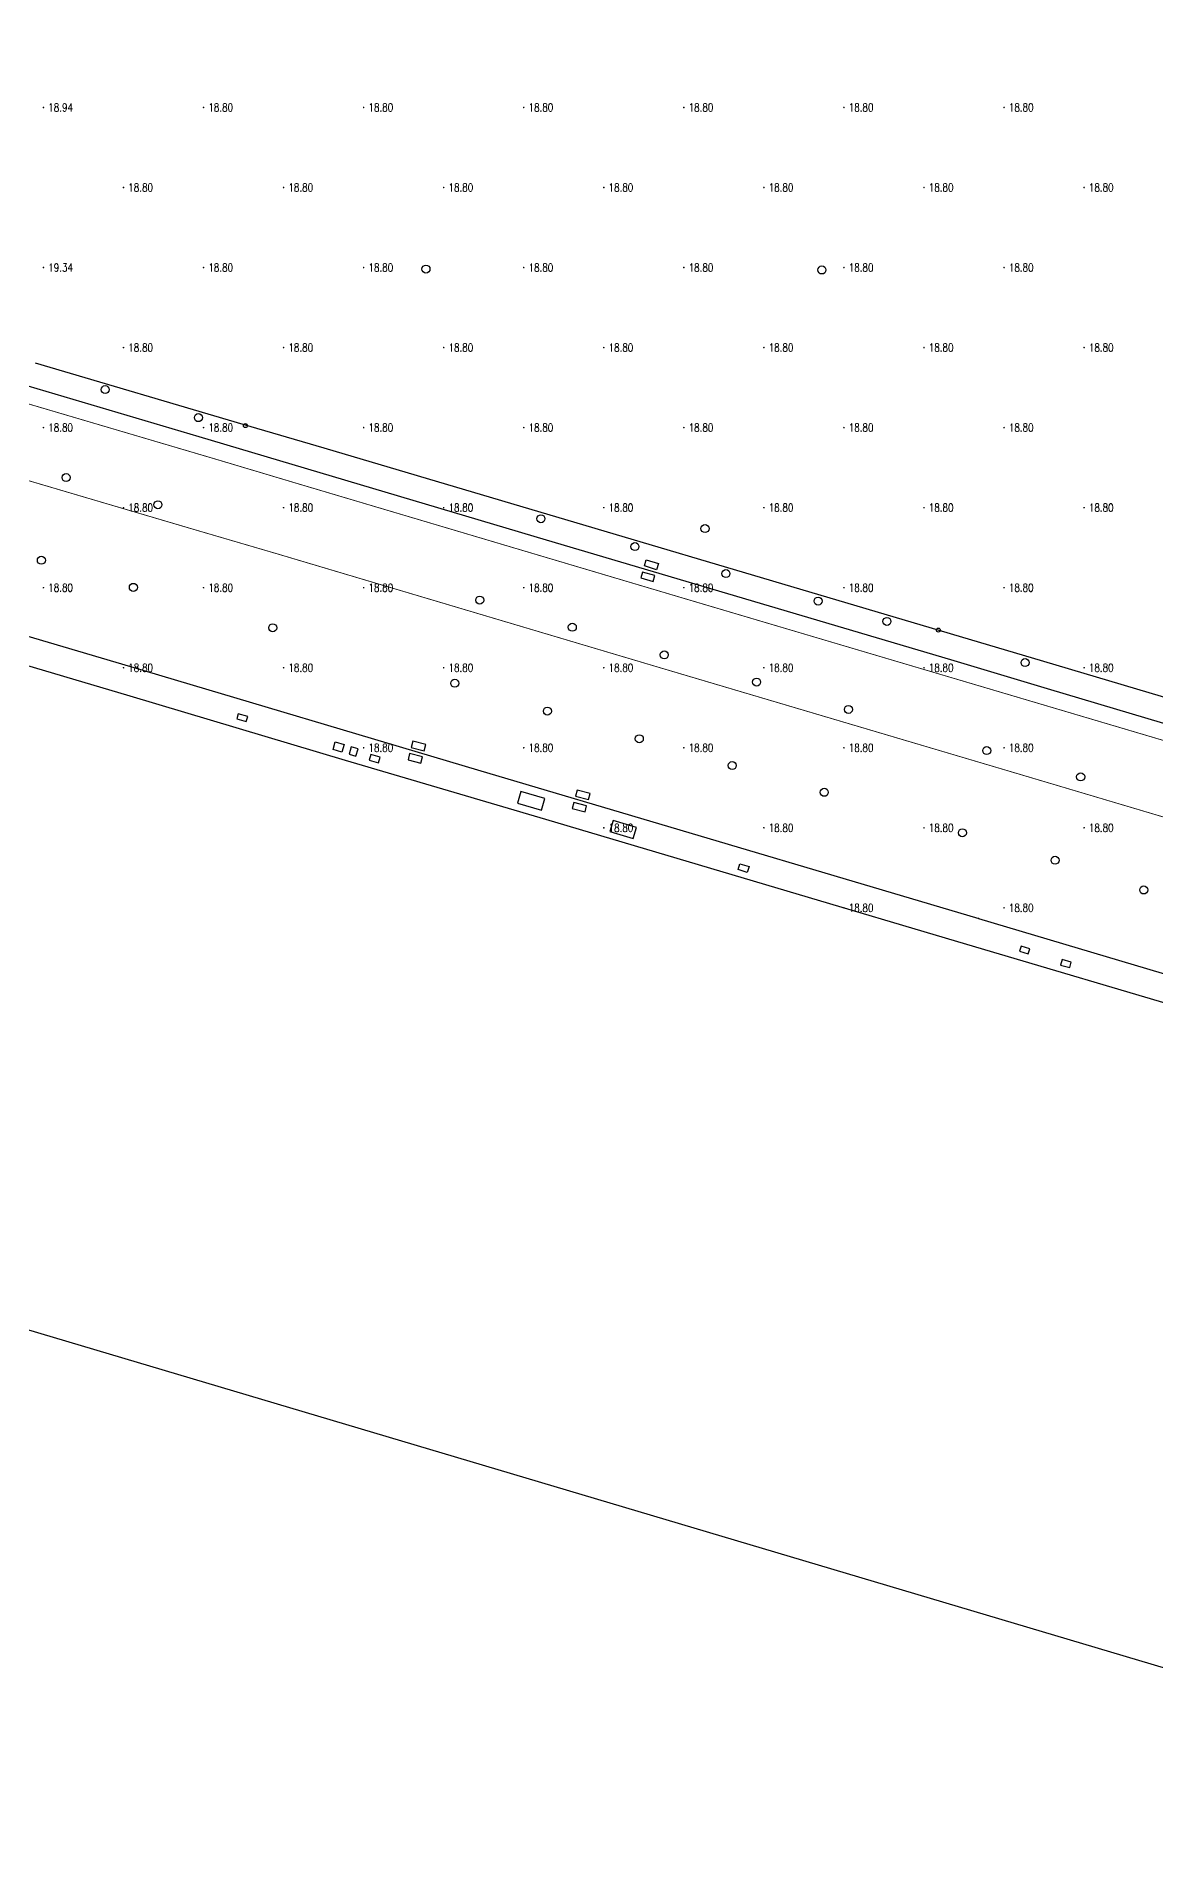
# Model space of a CAD drawing. Extents: x 404846 to 408477, y 3390929 to 3392894.
# Drawn here: x 405810.5 to 405950.3, y 3391535.6 to 3391763.3 of the extents above; entities that cross this region are included whole.
import ezdxf
from ezdxf.enums import TextEntityAlignment as Align

# ---------------------------------------------------------------- set-up
doc = ezdxf.new("R2010")
doc.units = 0
doc.header["$LTSCALE"] = 0.5
doc.layers.get('0').update_dxf_attribs({"linetype": 'CONTINUOUS'})
for name, color, linetype in [('3221', 6, 'CONTINUOUS'), ('DLSS', 4, 'CONTINUOUS'), ('FZTZ', 7, 'CONTINUOUS'), ('GCD', 1, 'CONTINUOUS'), ('GXYZ', 2, 'CONTINUOUS'), ('JMD', 6, 'CONTINUOUS'), ('作业范围', 7, 'CONTINUOUS')]:
    doc.layers.add(name, color=color, linetype=linetype)
doc.styles.add('HZ', font='rs.shx', dxfattribs={"width": 0.8, "bigfont": 'hztxt.shx'})
doc.linetypes.add('444', pattern='A,4.5,[145,AAA.SHX,S=1,R=0,X=0,Y=1],4.5,-0.5,[146,AAA.SHX,S=1,R=0,X=0,Y=0],-0.5', length=10)

# ---------------------------------------------------------------- blocks, each defined once
blk = doc.blocks.new('GC200')
at = {"linetype": 'Continuous', "const_width": 0.2, "flags": 128}
blk.add_lwpolyline([(-0.1, 0, 1), (0.1, 0, 1)], format="xyb", close=True, dxfattribs=at)
blk = doc.blocks.new('gc170')
at = {"linetype": 'Continuous'}
blk.add_circle((0, 0), 0.5, dxfattribs=at)
blk = doc.blocks.new('gc188')
blk.add_circle((0, 0), 1)

msp = doc.modelspace()

# ---------------------------------------------------------------- linework, layer by layer
at = {"layer": '3221', "color": 6}
for points in [[(405808.271, 3391719.92, 19.638), (405830.758, 3391713.274, 19.26), (405874.14, 3391700.367, 19.474), (405924.657, 3391685.396, 19.144), (405936.752, 3391681.798, 19.114), (405972.082, 3391671.265, 19.695), (405994.146, 3391664.784, 19.216), (406010.252, 3391660.021, 18.977), (406061.062, 3391644.905, 19.137), (406101.252, 3391633.013, 19.101)], [(405799.769, 3391691.15, 19.638), (405822.229, 3391684.512, 19.26), (405865.595, 3391671.61, 19.474), (405916.122, 3391656.635, 19.144), (405928.2, 3391653.043, 19.114), (405928.181, 3391653.049, 19.114), (405963.569, 3391642.499, 19.695), (405985.618, 3391635.987, 19.216), (406001.709, 3391631.191, 18.977), (406052.507, 3391616.15, 19.137), (406092.74, 3391604.246, 19.101), (406092.747, 3391604.244, 19.101), (406123.114, 3391595.266, 19.424), (406154.17, 3391585.997, 19.424), (406187.854, 3391576.04, 19.394)]]:
    msp.add_polyline3d(points, dxfattribs=at)
at = {"layer": 'DLSS', "linetype": 'Continuous', "const_width": 0.1, "flags": 128}
for points, elevation in [([(405809.159, 3391717.437), (405833.012, 3391710.397), (405842.857, 3391707.455), (405891.672, 3391692.952), (405935.048, 3391680.099), (405979.702, 3391666.866), (406011.617, 3391657.429)], 19.316), ([(405806.556, 3391708.619), (405830.394, 3391701.583), (405840.319, 3391698.678)], 19.344), ([(405840.319, 3391698.678), (405889.067, 3391684.176), (405932.447, 3391671.321)], 19.212), ([(405932.447, 3391671.321), (405977.088, 3391658.049), (406009.01, 3391648.611), (406055.584, 3391634.8), (406098.087, 3391622.21), (406148.1, 3391607.353), (406197.598, 3391592.671)], 19.238)]:
    msp.add_lwpolyline(points, dxfattribs=dict(at, elevation=elevation))
at = {"layer": 'DLSS', "linetype": 'Continuous', "flags": 128}
for points, elevation in [([(405796.109, 3391688.571), (405822.136, 3391680.88), (405849.063, 3391672.84)], 19.741), ([(405849.063, 3391672.84), (405874.08, 3391665.466), (405904.233, 3391656.498), (405926.662, 3391649.838)], 19.534), ([(405926.662, 3391649.838), (405985.195, 3391632.505), (406001.247, 3391627.849), (406010.861, 3391624.952)], 19.45)]:
    msp.add_lwpolyline(points, dxfattribs=dict(at, elevation=elevation))
at = {"layer": 'FZTZ', "linetype": 'Continuous', "flags": 128}
for points, elevation in [([(405885.987, 3391695.604), (405887.525, 3391695.167), (405887.733, 3391695.898), (405886.194, 3391696.335), (405885.987, 3391695.604)], 19.452), ([(405886.669, 3391697.874), (405888.193, 3391697.395), (405887.951, 3391696.623), (405886.427, 3391697.102), (405886.669, 3391697.874)], 19.424), ([(405836.871, 3391678.302), (405835.7, 3391678.622), (405835.525, 3391677.98), (405836.696, 3391677.661), (405836.871, 3391678.302)], 19.575), ([(405848.622, 3391673.834), (405847.533, 3391674.152), (405847.816, 3391675.123), (405848.905, 3391674.805), (405848.622, 3391673.834)], 18.982), ([(405849.535, 3391673.568), (405850.391, 3391673.318), (405850.664, 3391674.256), (405849.808, 3391674.506), (405849.535, 3391673.568)], 18.982), ([(405852.042, 3391672.837), (405853.202, 3391672.498), (405853.404, 3391673.192), (405852.244, 3391673.53), (405852.042, 3391672.837)], 19.071), ([(405856.898, 3391672.889), (405858.516, 3391672.464), (405858.717, 3391673.228), (405857.1, 3391673.654), (405856.898, 3391672.889)], 19.406), ([(405857.293, 3391674.427), (405858.91, 3391674.002), (405859.112, 3391674.766), (405857.494, 3391675.192), (405857.293, 3391674.427)], 19.406), ([(405870.59, 3391667.464), (405873.574, 3391666.587), (405873.996, 3391668.023), (405871.012, 3391668.9), (405870.59, 3391667.464)], 19.487), ([(405877.834, 3391668.331), (405879.452, 3391667.905), (405879.653, 3391668.67), (405878.035, 3391669.095), (405877.834, 3391668.331)], 19.253), ([(405877.394, 3391666.789), (405879.012, 3391666.363), (405879.213, 3391667.128), (405877.596, 3391667.553), (405877.394, 3391666.789)], 19.253), ([(405882.109, 3391663.932), (405885.032, 3391663.06), (405885.433, 3391664.403), (405882.51, 3391665.274), (405882.109, 3391663.932)], 19.63), ([(405898.357, 3391659.882), (405899.505, 3391659.532), (405899.285, 3391658.809), (405898.137, 3391659.159), (405898.357, 3391659.882)], 19.789), ([(405933.288, 3391648.969), (405934.39, 3391648.633), (405934.578, 3391649.253), (405933.477, 3391649.588), (405933.288, 3391648.969)], 19.531), ([(405939.743, 3391647.601), (405938.6, 3391647.908), (405938.419, 3391647.235), (405939.563, 3391646.928), (405939.743, 3391647.601)], 19.6)]:
    msp.add_lwpolyline(points, close=True, dxfattribs=dict(at, elevation=elevation))
at = {"layer": 'JMD', "linetype": '444', "elevation": 21.345, "flags": 128}
msp.add_lwpolyline([(406173.196, 3391614.843), (406164.071, 3391617.546), (406149.967, 3391621.755), (406123.884, 3391629.522), (406099.832, 3391636.534), (406055.665, 3391649.763), (406013.646, 3391662.249), (405998.4, 3391666.733), (405974.247, 3391673.873), (405936.312, 3391685.139), (405846.427, 3391711.79), (405836.304, 3391714.753), (405810.371, 3391722.429)], dxfattribs=at)
at = {"layer": '作业范围'}
msp.add_lwpolyline([(408477.137, 3391790.398), (408067.337, 3390929.379), (404846.358, 3391888.38), (405152.269, 3392894.287)], close=True, dxfattribs=at)

# ---------------------------------------------------------------- block references
at = {"layer": 'GCD', "linetype": 'Continuous'}
ref = msp.add_blockref('GC200', (405811.358, 3391754.379, 18.944), dxfattribs=dict(at, xscale=0.5, yscale=0.5, zscale=0.5))
ref.add_attrib('height', '18.94', dxfattribs={"linetype": 'Continuous', "height": 1, "style": 'HZ', "width": 0.8}).set_placement((405811.958, 3391754.379, 18.944), align=Align.MIDDLE_LEFT)
ref = msp.add_blockref('GC200', (405831.358, 3391754.379, 18.8), dxfattribs=dict(at, xscale=0.5, yscale=0.5, zscale=0.5))
ref.add_attrib('height', '18.80', dxfattribs={"linetype": 'Continuous', "height": 1, "style": 'HZ', "width": 0.8}).set_placement((405831.958, 3391754.379, 18.8), align=Align.MIDDLE_LEFT)
ref = msp.add_blockref('GC200', (405851.358, 3391754.379, 18.8), dxfattribs=dict(at, xscale=0.5, yscale=0.5, zscale=0.5))
ref.add_attrib('height', '18.80', dxfattribs={"linetype": 'Continuous', "height": 1, "style": 'HZ', "width": 0.8}).set_placement((405851.958, 3391754.379, 18.8), align=Align.MIDDLE_LEFT)
ref = msp.add_blockref('GC200', (405871.358, 3391754.379, 18.8), dxfattribs=dict(at, xscale=0.5, yscale=0.5, zscale=0.5))
ref.add_attrib('height', '18.80', dxfattribs={"linetype": 'Continuous', "height": 1, "style": 'HZ', "width": 0.8}).set_placement((405871.958, 3391754.379, 18.8), align=Align.MIDDLE_LEFT)
ref = msp.add_blockref('GC200', (405891.358, 3391754.379, 18.8), dxfattribs=dict(at, xscale=0.5, yscale=0.5, zscale=0.5))
ref.add_attrib('height', '18.80', dxfattribs={"linetype": 'Continuous', "height": 1, "style": 'HZ', "width": 0.8}).set_placement((405891.958, 3391754.379, 18.8), align=Align.MIDDLE_LEFT)
ref = msp.add_blockref('GC200', (405911.358, 3391754.379, 18.8), dxfattribs=dict(at, xscale=0.5, yscale=0.5, zscale=0.5))
ref.add_attrib('height', '18.80', dxfattribs={"linetype": 'Continuous', "height": 1, "style": 'HZ', "width": 0.8}).set_placement((405911.958, 3391754.379, 18.8), align=Align.MIDDLE_LEFT)
ref = msp.add_blockref('GC200', (405931.358, 3391754.379, 18.8), dxfattribs=dict(at, xscale=0.5, yscale=0.5, zscale=0.5))
ref.add_attrib('height', '18.80', dxfattribs={"linetype": 'Continuous', "height": 1, "style": 'HZ', "width": 0.8}).set_placement((405931.958, 3391754.379, 18.8), align=Align.MIDDLE_LEFT)
ref = msp.add_blockref('GC200', (405821.358, 3391744.379, 18.8), dxfattribs=dict(at, xscale=0.5, yscale=0.5, zscale=0.5))
ref.add_attrib('height', '18.80', dxfattribs={"linetype": 'Continuous', "height": 1, "style": 'HZ', "width": 0.8}).set_placement((405821.958, 3391744.379, 18.8), align=Align.MIDDLE_LEFT)
ref = msp.add_blockref('GC200', (405841.358, 3391744.379, 18.8), dxfattribs=dict(at, xscale=0.5, yscale=0.5, zscale=0.5))
ref.add_attrib('height', '18.80', dxfattribs={"linetype": 'Continuous', "height": 1, "style": 'HZ', "width": 0.8}).set_placement((405841.958, 3391744.379, 18.8), align=Align.MIDDLE_LEFT)
ref = msp.add_blockref('GC200', (405861.358, 3391744.379, 18.8), dxfattribs=dict(at, xscale=0.5, yscale=0.5, zscale=0.5))
ref.add_attrib('height', '18.80', dxfattribs={"linetype": 'Continuous', "height": 1, "style": 'HZ', "width": 0.8}).set_placement((405861.958, 3391744.379, 18.8), align=Align.MIDDLE_LEFT)
ref = msp.add_blockref('GC200', (405881.358, 3391744.379, 18.8), dxfattribs=dict(at, xscale=0.5, yscale=0.5, zscale=0.5))
ref.add_attrib('height', '18.80', dxfattribs={"linetype": 'Continuous', "height": 1, "style": 'HZ', "width": 0.8}).set_placement((405881.958, 3391744.379, 18.8), align=Align.MIDDLE_LEFT)
ref = msp.add_blockref('GC200', (405901.358, 3391744.379, 18.8), dxfattribs=dict(at, xscale=0.5, yscale=0.5, zscale=0.5))
ref.add_attrib('height', '18.80', dxfattribs={"linetype": 'Continuous', "height": 1, "style": 'HZ', "width": 0.8}).set_placement((405901.958, 3391744.379, 18.8), align=Align.MIDDLE_LEFT)
ref = msp.add_blockref('GC200', (405921.358, 3391744.379, 18.8), dxfattribs=dict(at, xscale=0.5, yscale=0.5, zscale=0.5))
ref.add_attrib('height', '18.80', dxfattribs={"linetype": 'Continuous', "height": 1, "style": 'HZ', "width": 0.8}).set_placement((405921.958, 3391744.379, 18.8), align=Align.MIDDLE_LEFT)
ref = msp.add_blockref('GC200', (405941.358, 3391744.379, 18.8), dxfattribs=dict(at, xscale=0.5, yscale=0.5, zscale=0.5))
ref.add_attrib('height', '18.80', dxfattribs={"linetype": 'Continuous', "height": 1, "style": 'HZ', "width": 0.8}).set_placement((405941.958, 3391744.379, 18.8), align=Align.MIDDLE_LEFT)
ref = msp.add_blockref('GC200', (405811.358, 3391734.379, 19.336), dxfattribs=dict(at, xscale=0.5, yscale=0.5, zscale=0.5))
ref.add_attrib('height', '19.34', dxfattribs={"linetype": 'Continuous', "height": 1, "style": 'HZ', "width": 0.8}).set_placement((405811.958, 3391734.379, 19.336), align=Align.MIDDLE_LEFT)
ref = msp.add_blockref('GC200', (405831.358, 3391734.379, 18.8), dxfattribs=dict(at, xscale=0.5, yscale=0.5, zscale=0.5))
ref.add_attrib('height', '18.80', dxfattribs={"linetype": 'Continuous', "height": 1, "style": 'HZ', "width": 0.8}).set_placement((405831.958, 3391734.379, 18.8), align=Align.MIDDLE_LEFT)
ref = msp.add_blockref('GC200', (405851.358, 3391734.379, 18.8), dxfattribs=dict(at, xscale=0.5, yscale=0.5, zscale=0.5))
ref.add_attrib('height', '18.80', dxfattribs={"linetype": 'Continuous', "height": 1, "style": 'HZ', "width": 0.8}).set_placement((405851.958, 3391734.379, 18.8), align=Align.MIDDLE_LEFT)
ref = msp.add_blockref('GC200', (405871.358, 3391734.379, 18.8), dxfattribs=dict(at, xscale=0.5, yscale=0.5, zscale=0.5))
ref.add_attrib('height', '18.80', dxfattribs={"linetype": 'Continuous', "height": 1, "style": 'HZ', "width": 0.8}).set_placement((405871.958, 3391734.379, 18.8), align=Align.MIDDLE_LEFT)
ref = msp.add_blockref('GC200', (405891.358, 3391734.379, 18.8), dxfattribs=dict(at, xscale=0.5, yscale=0.5, zscale=0.5))
ref.add_attrib('height', '18.80', dxfattribs={"linetype": 'Continuous', "height": 1, "style": 'HZ', "width": 0.8}).set_placement((405891.958, 3391734.379, 18.8), align=Align.MIDDLE_LEFT)
ref = msp.add_blockref('GC200', (405911.358, 3391734.379, 18.8), dxfattribs=dict(at, xscale=0.5, yscale=0.5, zscale=0.5))
ref.add_attrib('height', '18.80', dxfattribs={"linetype": 'Continuous', "height": 1, "style": 'HZ', "width": 0.8}).set_placement((405911.958, 3391734.379, 18.8), align=Align.MIDDLE_LEFT)
ref = msp.add_blockref('GC200', (405931.358, 3391734.379, 18.8), dxfattribs=dict(at, xscale=0.5, yscale=0.5, zscale=0.5))
ref.add_attrib('height', '18.80', dxfattribs={"linetype": 'Continuous', "height": 1, "style": 'HZ', "width": 0.8}).set_placement((405931.958, 3391734.379, 18.8), align=Align.MIDDLE_LEFT)
ref = msp.add_blockref('GC200', (405821.358, 3391724.379, 18.8), dxfattribs=dict(at, xscale=0.5, yscale=0.5, zscale=0.5))
ref.add_attrib('height', '18.80', dxfattribs={"linetype": 'Continuous', "height": 1, "style": 'HZ', "width": 0.8}).set_placement((405821.958, 3391724.379, 18.8), align=Align.MIDDLE_LEFT)
ref = msp.add_blockref('GC200', (405841.358, 3391724.379, 18.8), dxfattribs=dict(at, xscale=0.5, yscale=0.5, zscale=0.5))
ref.add_attrib('height', '18.80', dxfattribs={"linetype": 'Continuous', "height": 1, "style": 'HZ', "width": 0.8}).set_placement((405841.958, 3391724.379, 18.8), align=Align.MIDDLE_LEFT)
ref = msp.add_blockref('GC200', (405861.358, 3391724.379, 18.8), dxfattribs=dict(at, xscale=0.5, yscale=0.5, zscale=0.5))
ref.add_attrib('height', '18.80', dxfattribs={"linetype": 'Continuous', "height": 1, "style": 'HZ', "width": 0.8}).set_placement((405861.958, 3391724.379, 18.8), align=Align.MIDDLE_LEFT)
ref = msp.add_blockref('GC200', (405881.358, 3391724.379, 18.8), dxfattribs=dict(at, xscale=0.5, yscale=0.5, zscale=0.5))
ref.add_attrib('height', '18.80', dxfattribs={"linetype": 'Continuous', "height": 1, "style": 'HZ', "width": 0.8}).set_placement((405881.958, 3391724.379, 18.8), align=Align.MIDDLE_LEFT)
ref = msp.add_blockref('GC200', (405901.358, 3391724.379, 18.8), dxfattribs=dict(at, xscale=0.5, yscale=0.5, zscale=0.5))
ref.add_attrib('height', '18.80', dxfattribs={"linetype": 'Continuous', "height": 1, "style": 'HZ', "width": 0.8}).set_placement((405901.958, 3391724.379, 18.8), align=Align.MIDDLE_LEFT)
ref = msp.add_blockref('GC200', (405921.358, 3391724.379, 18.8), dxfattribs=dict(at, xscale=0.5, yscale=0.5, zscale=0.5))
ref.add_attrib('height', '18.80', dxfattribs={"linetype": 'Continuous', "height": 1, "style": 'HZ', "width": 0.8}).set_placement((405921.958, 3391724.379, 18.8), align=Align.MIDDLE_LEFT)
ref = msp.add_blockref('GC200', (405941.358, 3391724.379, 18.8), dxfattribs=dict(at, xscale=0.5, yscale=0.5, zscale=0.5))
ref.add_attrib('height', '18.80', dxfattribs={"linetype": 'Continuous', "height": 1, "style": 'HZ', "width": 0.8}).set_placement((405941.958, 3391724.379, 18.8), align=Align.MIDDLE_LEFT)
ref = msp.add_blockref('GC200', (405811.358, 3391714.379, 18.8), dxfattribs=dict(at, xscale=0.5, yscale=0.5, zscale=0.5))
ref.add_attrib('height', '18.80', dxfattribs={"linetype": 'Continuous', "height": 1, "style": 'HZ', "width": 0.8}).set_placement((405811.958, 3391714.379, 18.8), align=Align.MIDDLE_LEFT)
ref = msp.add_blockref('GC200', (405831.358, 3391714.379, 18.8), dxfattribs=dict(at, xscale=0.5, yscale=0.5, zscale=0.5))
ref.add_attrib('height', '18.80', dxfattribs={"linetype": 'Continuous', "height": 1, "style": 'HZ', "width": 0.8}).set_placement((405831.958, 3391714.379, 18.8), align=Align.MIDDLE_LEFT)
ref = msp.add_blockref('GC200', (405851.358, 3391714.379, 18.8), dxfattribs=dict(at, xscale=0.5, yscale=0.5, zscale=0.5))
ref.add_attrib('height', '18.80', dxfattribs={"linetype": 'Continuous', "height": 1, "style": 'HZ', "width": 0.8}).set_placement((405851.958, 3391714.379, 18.8), align=Align.MIDDLE_LEFT)
ref = msp.add_blockref('GC200', (405871.358, 3391714.379, 18.8), dxfattribs=dict(at, xscale=0.5, yscale=0.5, zscale=0.5))
ref.add_attrib('height', '18.80', dxfattribs={"linetype": 'Continuous', "height": 1, "style": 'HZ', "width": 0.8}).set_placement((405871.958, 3391714.379, 18.8), align=Align.MIDDLE_LEFT)
ref = msp.add_blockref('GC200', (405891.358, 3391714.379, 18.8), dxfattribs=dict(at, xscale=0.5, yscale=0.5, zscale=0.5))
ref.add_attrib('height', '18.80', dxfattribs={"linetype": 'Continuous', "height": 1, "style": 'HZ', "width": 0.8}).set_placement((405891.958, 3391714.379, 18.8), align=Align.MIDDLE_LEFT)
ref = msp.add_blockref('GC200', (405911.358, 3391714.379, 18.8), dxfattribs=dict(at, xscale=0.5, yscale=0.5, zscale=0.5))
ref.add_attrib('height', '18.80', dxfattribs={"linetype": 'Continuous', "height": 1, "style": 'HZ', "width": 0.8}).set_placement((405911.958, 3391714.379, 18.8), align=Align.MIDDLE_LEFT)
ref = msp.add_blockref('GC200', (405931.358, 3391714.379, 18.8), dxfattribs=dict(at, xscale=0.5, yscale=0.5, zscale=0.5))
ref.add_attrib('height', '18.80', dxfattribs={"linetype": 'Continuous', "height": 1, "style": 'HZ', "width": 0.8}).set_placement((405931.958, 3391714.379, 18.8), align=Align.MIDDLE_LEFT)
ref = msp.add_blockref('GC200', (405821.358, 3391704.379, 18.8), dxfattribs=dict(at, xscale=0.5, yscale=0.5, zscale=0.5))
ref.add_attrib('height', '18.80', dxfattribs={"linetype": 'Continuous', "height": 1, "style": 'HZ', "width": 0.8}).set_placement((405821.958, 3391704.379, 18.8), align=Align.MIDDLE_LEFT)
ref = msp.add_blockref('GC200', (405841.358, 3391704.379, 18.8), dxfattribs=dict(at, xscale=0.5, yscale=0.5, zscale=0.5))
ref.add_attrib('height', '18.80', dxfattribs={"linetype": 'Continuous', "height": 1, "style": 'HZ', "width": 0.8}).set_placement((405841.958, 3391704.379, 18.8), align=Align.MIDDLE_LEFT)
ref = msp.add_blockref('GC200', (405861.358, 3391704.379, 18.8), dxfattribs=dict(at, xscale=0.5, yscale=0.5, zscale=0.5))
ref.add_attrib('height', '18.80', dxfattribs={"linetype": 'Continuous', "height": 1, "style": 'HZ', "width": 0.8}).set_placement((405861.958, 3391704.379, 18.8), align=Align.MIDDLE_LEFT)
ref = msp.add_blockref('GC200', (405881.358, 3391704.379, 18.8), dxfattribs=dict(at, xscale=0.5, yscale=0.5, zscale=0.5))
ref.add_attrib('height', '18.80', dxfattribs={"linetype": 'Continuous', "height": 1, "style": 'HZ', "width": 0.8}).set_placement((405881.958, 3391704.379, 18.8), align=Align.MIDDLE_LEFT)
ref = msp.add_blockref('GC200', (405901.358, 3391704.379, 18.8), dxfattribs=dict(at, xscale=0.5, yscale=0.5, zscale=0.5))
ref.add_attrib('height', '18.80', dxfattribs={"linetype": 'Continuous', "height": 1, "style": 'HZ', "width": 0.8}).set_placement((405901.958, 3391704.379, 18.8), align=Align.MIDDLE_LEFT)
ref = msp.add_blockref('GC200', (405921.358, 3391704.379, 18.8), dxfattribs=dict(at, xscale=0.5, yscale=0.5, zscale=0.5))
ref.add_attrib('height', '18.80', dxfattribs={"linetype": 'Continuous', "height": 1, "style": 'HZ', "width": 0.8}).set_placement((405921.958, 3391704.379, 18.8), align=Align.MIDDLE_LEFT)
ref = msp.add_blockref('GC200', (405941.358, 3391704.379, 18.8), dxfattribs=dict(at, xscale=0.5, yscale=0.5, zscale=0.5))
ref.add_attrib('height', '18.80', dxfattribs={"linetype": 'Continuous', "height": 1, "style": 'HZ', "width": 0.8}).set_placement((405941.958, 3391704.379, 18.8), align=Align.MIDDLE_LEFT)
ref = msp.add_blockref('GC200', (405811.358, 3391694.379, 18.8), dxfattribs=dict(at, xscale=0.5, yscale=0.5, zscale=0.5))
ref.add_attrib('height', '18.80', dxfattribs={"linetype": 'Continuous', "height": 1, "style": 'HZ', "width": 0.8}).set_placement((405811.958, 3391694.379, 18.8), align=Align.MIDDLE_LEFT)
ref = msp.add_blockref('GC200', (405831.358, 3391694.379, 18.8), dxfattribs=dict(at, xscale=0.5, yscale=0.5, zscale=0.5))
ref.add_attrib('height', '18.80', dxfattribs={"linetype": 'Continuous', "height": 1, "style": 'HZ', "width": 0.8}).set_placement((405831.958, 3391694.379, 18.8), align=Align.MIDDLE_LEFT)
ref = msp.add_blockref('GC200', (405851.358, 3391694.379, 18.8), dxfattribs=dict(at, xscale=0.5, yscale=0.5, zscale=0.5))
ref.add_attrib('height', '18.80', dxfattribs={"linetype": 'Continuous', "height": 1, "style": 'HZ', "width": 0.8}).set_placement((405851.958, 3391694.379, 18.8), align=Align.MIDDLE_LEFT)
ref = msp.add_blockref('GC200', (405871.358, 3391694.379, 18.8), dxfattribs=dict(at, xscale=0.5, yscale=0.5, zscale=0.5))
ref.add_attrib('height', '18.80', dxfattribs={"linetype": 'Continuous', "height": 1, "style": 'HZ', "width": 0.8}).set_placement((405871.958, 3391694.379, 18.8), align=Align.MIDDLE_LEFT)
ref = msp.add_blockref('GC200', (405891.358, 3391694.379, 18.8), dxfattribs=dict(at, xscale=0.5, yscale=0.5, zscale=0.5))
ref.add_attrib('height', '18.80', dxfattribs={"linetype": 'Continuous', "height": 1, "style": 'HZ', "width": 0.8}).set_placement((405891.958, 3391694.379, 18.8), align=Align.MIDDLE_LEFT)
ref = msp.add_blockref('GC200', (405911.358, 3391694.379, 18.8), dxfattribs=dict(at, xscale=0.5, yscale=0.5, zscale=0.5))
ref.add_attrib('height', '18.80', dxfattribs={"linetype": 'Continuous', "height": 1, "style": 'HZ', "width": 0.8}).set_placement((405911.958, 3391694.379, 18.8), align=Align.MIDDLE_LEFT)
ref = msp.add_blockref('GC200', (405931.358, 3391694.379, 18.8), dxfattribs=dict(at, xscale=0.5, yscale=0.5, zscale=0.5))
ref.add_attrib('height', '18.80', dxfattribs={"linetype": 'Continuous', "height": 1, "style": 'HZ', "width": 0.8}).set_placement((405931.958, 3391694.379, 18.8), align=Align.MIDDLE_LEFT)
ref = msp.add_blockref('GC200', (405821.358, 3391684.379, 18.8), dxfattribs=dict(at, xscale=0.5, yscale=0.5, zscale=0.5))
ref.add_attrib('height', '18.80', dxfattribs={"linetype": 'Continuous', "height": 1, "style": 'HZ', "width": 0.8}).set_placement((405821.958, 3391684.379, 18.8), align=Align.MIDDLE_LEFT)
ref = msp.add_blockref('GC200', (405841.358, 3391684.379, 18.8), dxfattribs=dict(at, xscale=0.5, yscale=0.5, zscale=0.5))
ref.add_attrib('height', '18.80', dxfattribs={"linetype": 'Continuous', "height": 1, "style": 'HZ', "width": 0.8}).set_placement((405841.958, 3391684.379, 18.8), align=Align.MIDDLE_LEFT)
ref = msp.add_blockref('GC200', (405861.358, 3391684.379, 18.8), dxfattribs=dict(at, xscale=0.5, yscale=0.5, zscale=0.5))
ref.add_attrib('height', '18.80', dxfattribs={"linetype": 'Continuous', "height": 1, "style": 'HZ', "width": 0.8}).set_placement((405861.958, 3391684.379, 18.8), align=Align.MIDDLE_LEFT)
ref = msp.add_blockref('GC200', (405881.358, 3391684.379, 18.8), dxfattribs=dict(at, xscale=0.5, yscale=0.5, zscale=0.5))
ref.add_attrib('height', '18.80', dxfattribs={"linetype": 'Continuous', "height": 1, "style": 'HZ', "width": 0.8}).set_placement((405881.958, 3391684.379, 18.8), align=Align.MIDDLE_LEFT)
ref = msp.add_blockref('GC200', (405901.358, 3391684.379, 18.8), dxfattribs=dict(at, xscale=0.5, yscale=0.5, zscale=0.5))
ref.add_attrib('height', '18.80', dxfattribs={"linetype": 'Continuous', "height": 1, "style": 'HZ', "width": 0.8}).set_placement((405901.958, 3391684.379, 18.8), align=Align.MIDDLE_LEFT)
ref = msp.add_blockref('GC200', (405921.358, 3391684.379, 18.8), dxfattribs=dict(at, xscale=0.5, yscale=0.5, zscale=0.5))
ref.add_attrib('height', '18.80', dxfattribs={"linetype": 'Continuous', "height": 1, "style": 'HZ', "width": 0.8}).set_placement((405921.958, 3391684.379, 18.8), align=Align.MIDDLE_LEFT)
ref = msp.add_blockref('GC200', (405941.358, 3391684.379, 18.8), dxfattribs=dict(at, xscale=0.5, yscale=0.5, zscale=0.5))
ref.add_attrib('height', '18.80', dxfattribs={"linetype": 'Continuous', "height": 1, "style": 'HZ', "width": 0.8}).set_placement((405941.958, 3391684.379, 18.8), align=Align.MIDDLE_LEFT)
ref = msp.add_blockref('GC200', (405851.358, 3391674.379, 18.8), dxfattribs=dict(at, xscale=0.5, yscale=0.5, zscale=0.5))
ref.add_attrib('height', '18.80', dxfattribs={"linetype": 'Continuous', "height": 1, "style": 'HZ', "width": 0.8}).set_placement((405851.958, 3391674.379, 18.8), align=Align.MIDDLE_LEFT)
ref = msp.add_blockref('GC200', (405871.358, 3391674.379, 18.8), dxfattribs=dict(at, xscale=0.5, yscale=0.5, zscale=0.5))
ref.add_attrib('height', '18.80', dxfattribs={"linetype": 'Continuous', "height": 1, "style": 'HZ', "width": 0.8}).set_placement((405871.958, 3391674.379, 18.8), align=Align.MIDDLE_LEFT)
ref = msp.add_blockref('GC200', (405891.358, 3391674.379, 18.8), dxfattribs=dict(at, xscale=0.5, yscale=0.5, zscale=0.5))
ref.add_attrib('height', '18.80', dxfattribs={"linetype": 'Continuous', "height": 1, "style": 'HZ', "width": 0.8}).set_placement((405891.958, 3391674.379, 18.8), align=Align.MIDDLE_LEFT)
ref = msp.add_blockref('GC200', (405911.358, 3391674.379, 18.8), dxfattribs=dict(at, xscale=0.5, yscale=0.5, zscale=0.5))
ref.add_attrib('height', '18.80', dxfattribs={"linetype": 'Continuous', "height": 1, "style": 'HZ', "width": 0.8}).set_placement((405911.958, 3391674.379, 18.8), align=Align.MIDDLE_LEFT)
ref = msp.add_blockref('GC200', (405931.358, 3391674.379, 18.8), dxfattribs=dict(at, xscale=0.5, yscale=0.5, zscale=0.5))
ref.add_attrib('height', '18.80', dxfattribs={"linetype": 'Continuous', "height": 1, "style": 'HZ', "width": 0.8}).set_placement((405931.958, 3391674.379, 18.8), align=Align.MIDDLE_LEFT)
ref = msp.add_blockref('GC200', (405881.358, 3391664.379, 18.8), dxfattribs=dict(at, xscale=0.5, yscale=0.5, zscale=0.5))
ref.add_attrib('height', '18.80', dxfattribs={"linetype": 'Continuous', "height": 1, "style": 'HZ', "width": 0.8}).set_placement((405881.958, 3391664.379, 18.8), align=Align.MIDDLE_LEFT)
ref = msp.add_blockref('GC200', (405901.358, 3391664.379, 18.8), dxfattribs=dict(at, xscale=0.5, yscale=0.5, zscale=0.5))
ref.add_attrib('height', '18.80', dxfattribs={"linetype": 'Continuous', "height": 1, "style": 'HZ', "width": 0.8}).set_placement((405901.958, 3391664.379, 18.8), align=Align.MIDDLE_LEFT)
ref = msp.add_blockref('GC200', (405921.358, 3391664.379, 18.8), dxfattribs=dict(at, xscale=0.5, yscale=0.5, zscale=0.5))
ref.add_attrib('height', '18.80', dxfattribs={"linetype": 'Continuous', "height": 1, "style": 'HZ', "width": 0.8}).set_placement((405921.958, 3391664.379, 18.8), align=Align.MIDDLE_LEFT)
ref = msp.add_blockref('GC200', (405941.358, 3391664.379, 18.8), dxfattribs=dict(at, xscale=0.5, yscale=0.5, zscale=0.5))
ref.add_attrib('height', '18.80', dxfattribs={"linetype": 'Continuous', "height": 1, "style": 'HZ', "width": 0.8}).set_placement((405941.958, 3391664.379, 18.8), align=Align.MIDDLE_LEFT)
ref = msp.add_blockref('GC200', (405911.358, 3391654.379, 18.8), dxfattribs=dict(at, xscale=0.5, yscale=0.5, zscale=0.5))
ref.add_attrib('height', '18.80', dxfattribs={"linetype": 'Continuous', "height": 1, "style": 'HZ', "width": 0.8}).set_placement((405911.958, 3391654.379, 18.8), align=Align.MIDDLE_LEFT)
ref = msp.add_blockref('GC200', (405931.358, 3391654.379, 18.8), dxfattribs=dict(at, xscale=0.5, yscale=0.5, zscale=0.5))
ref.add_attrib('height', '18.80', dxfattribs={"linetype": 'Continuous', "height": 1, "style": 'HZ', "width": 0.8}).set_placement((405931.958, 3391654.379, 18.8), align=Align.MIDDLE_LEFT)
at = {"layer": 'GXYZ', "linetype": 'Continuous', "xscale": 0.5, "yscale": 0.5}
for name, p in [('gc188', (405859.145, 3391734.184, 18.946)), ('gc188', (405908.599, 3391734.073, 18.953)), ('gc188', (405819.067, 3391719.126, 19.587)), ('gc188', (405830.717, 3391715.624, 19.394)), ('gc170', (405836.588, 3391714.628, 19.263)), ('gc188', (405814.189, 3391708.144, 19.71)), ('gc188', (405825.663, 3391704.746, 19.519)), ('gc188', (405873.506, 3391702.994, 19.148)), ('gc188', (405894, 3391701.759, 19.161)), ('gc188', (405811.094, 3391697.8, 19.797)), ('gc188', (405885.248, 3391699.507, 19.341)), ('gc188', (405896.617, 3391696.137, 19.42)), ('gc188', (405822.586, 3391694.422, 19.519)), ('gc188', (405865.862, 3391692.825, 19.089)), ('gc188', (405908.131, 3391692.708, 19.367)), ('gc188', (405840.003, 3391689.364, 19.519)), ('gc188', (405877.426, 3391689.442, 19.532)), ('gc188', (405916.732, 3391690.168, 19.236)), ('gc170', (405923.149, 3391689.078, 19.118)), ('gc188', (405888.909, 3391685.987, 19.532)), ('gc188', (405933.986, 3391685.022, 19.23)), ('gc188', (405862.743, 3391682.432, 19.089)), ('gc188', (405900.447, 3391682.583, 19.426)), ('gc188', (405874.313, 3391678.953, 19.089)), ('gc188', (405911.921, 3391679.16, 19.294)), ('gc188', (405885.795, 3391675.499, 19.089)), ('gc188', (405929.198, 3391674.026, 19.135)), ('gc188', (405897.4, 3391672.161, 19.527)), ('gc188', (405940.929, 3391670.74, 19.527)), ('gc188', (405908.902, 3391668.812, 19.527)), ('gc188', (405926.152, 3391663.754, 19.527)), ('gc188', (405937.729, 3391660.325, 19.527)), ('gc188', (405948.81, 3391656.609, 19.527))]:
    msp.add_blockref(name, p, dxfattribs=at)

doc.saveas('drawing.dxf')
